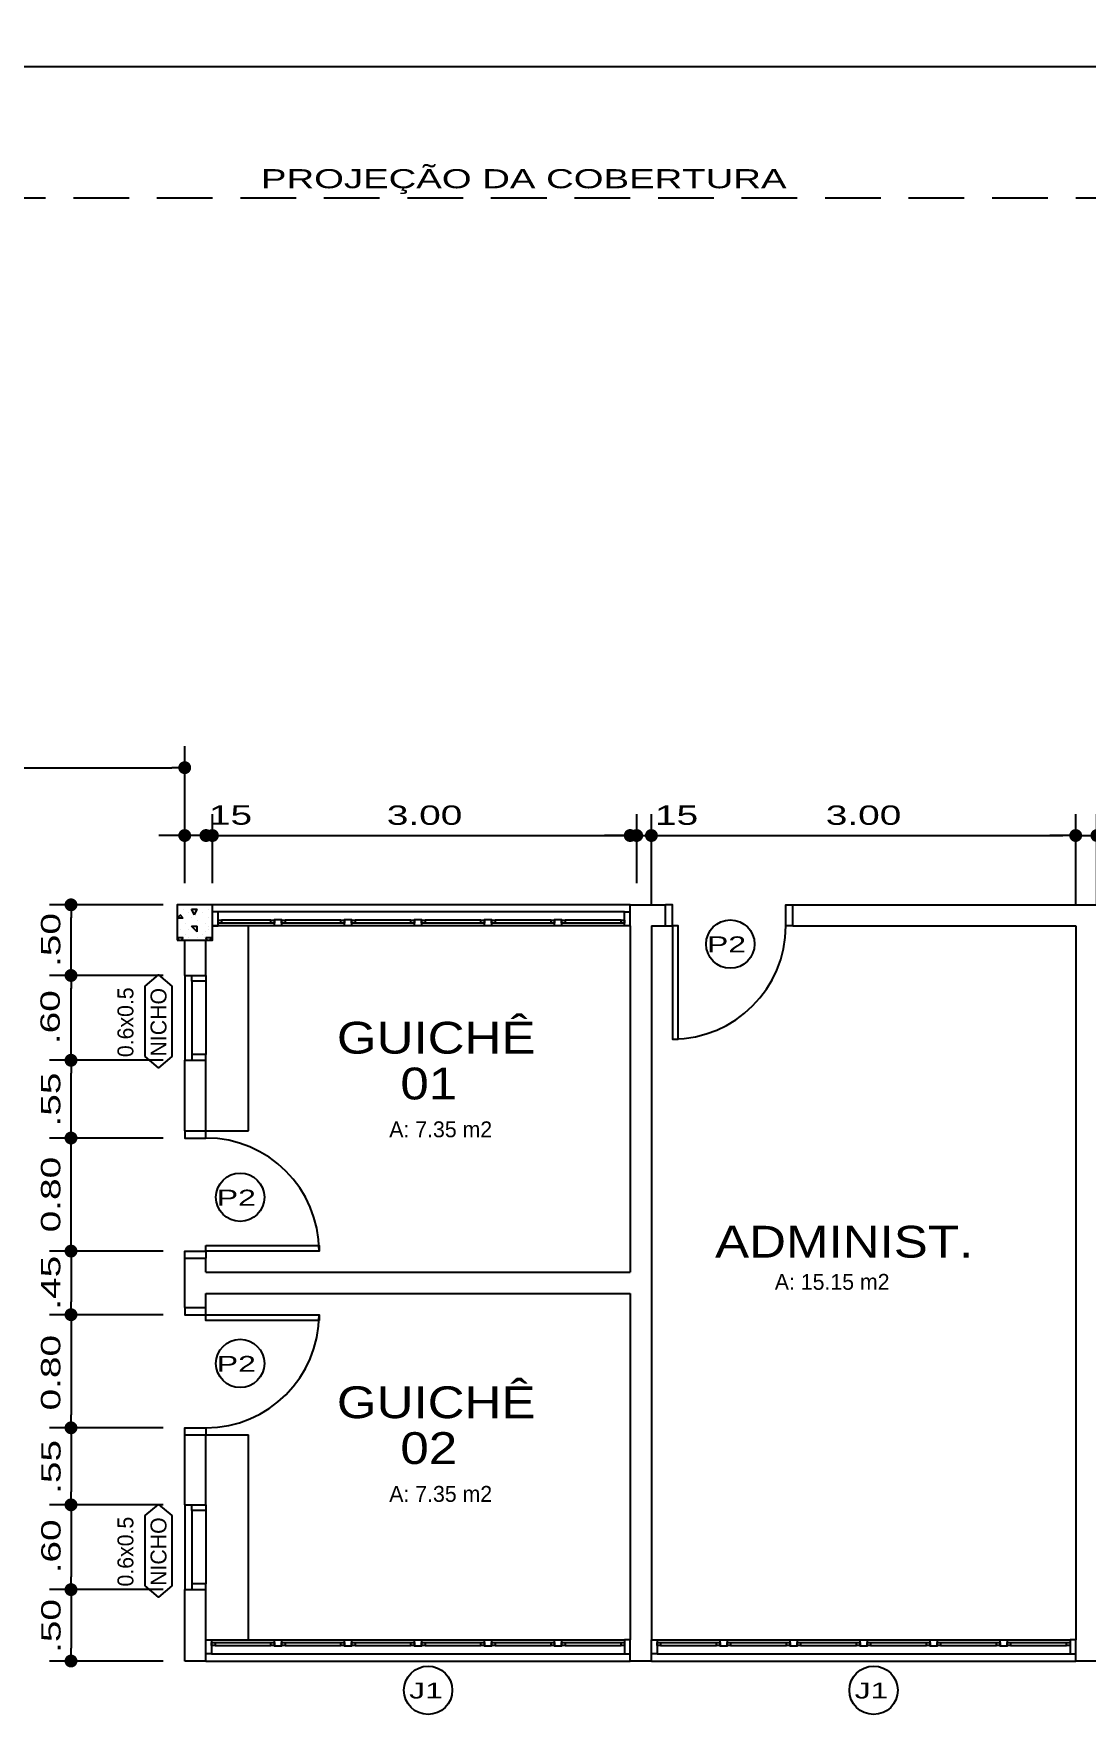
# Model space of a CAD drawing. Extents: x -13.6 to 37.9, y -332.9 to -283.8.
# Drawn here: x 13.56 to 21, y -299.88 to -287.99 of the extents above; entities that cross this region are included whole.
import ezdxf
from ezdxf.enums import TextEntityAlignment as Align

# ---------------------------------------------------------------- set-up
doc = ezdxf.new("R2010")
doc.units = 0
doc.header["$LTSCALE"] = 0.525
doc.header["$MEASUREMENT"] = 0
doc.header["$PDSIZE"] = -5
doc.linetypes.add('HIDDEN', pattern=[0.375, 0.25, -0.125])
doc.layers.get('0').update_dxf_attribs({"linetype": 'CONTINUOUS'})
doc.layers.get('DEFPOINTS').update_dxf_attribs({"linetype": 'CONTINUOUS'})
for name, color, linetype in [('COTA', 13, 'CONTINUOUS'), ('ESPECARQ', 1, 'CONTINUOUS'), ('ESQUADRIA', 2, 'CONTINUOUS'), ('FOLHA', 1, 'CONTINUOUS'), ('LINVISTA', 13, 'CONTINUOUS'), ('PAREDE', 6, 'CONTINUOUS'), ('PILARES', 5, 'CONTINUOUS'), ('PROJECAO', 13, 'HIDDEN'), ('REG120-160', 5, 'CONTINUOUS'), ('REG60-100', 2, 'CONTINUOUS'), ('UNIDADE', 4, 'CONTINUOUS')]:
    doc.layers.add(name, color=color, linetype=linetype)
doc.styles.add('REGUA100', font='romnswin', dxfattribs={"width": 1.2})
doc.styles.add('REGUA120', font='romnswin', dxfattribs={"width": 1.2})
doc.styles.add('REGUA60', font='romnswin', dxfattribs={"width": 1.5})
doc.styles.add('REGUA80', font='romnswin', dxfattribs={"width": 1.5})
doc.dimstyles.new('STANDARD$0', dxfattribs={"dimscale": 0.05, "dimtxt": 1.8, "dimasz": 1.2, "dimexe": 2, "dimexo": 2, "dimgap": 0.98, "dimtad": 1, "dimrnd": 0.5, "dimzin": 0, "dimdsep": 46, "dimtxsty": 'REGUA80', "dimblk1": 'DOT', "dimblk2": 'DOT', "dimsah": 1, "dimcen": 4, "dimdle": 4, "dimclrd": 22, "dimclre": 22, "dimclrt": 2, "dimadec": 0, "dimazin": 0, "dimtfac": 1, "dimtmove": 0, "dimatfit": 3, "dimldrblk": 'DOT', "dimfxl": 1, "dimtolj": 1, "dimtzin": 0, "dimarcsym": 0})

# ---------------------------------------------------------------- blocks, each defined once
blk = doc.blocks.new('INDESQ1')
at = {"layer": 'ESPECARQ', "color": 0, "linetype": 'ByBlock', "ltscale": 3}
blk.add_lwpolyline([(-3.32, 0.44), (3.32, 0.44), (4.38, 1.7), (3.32, 2.96), (-3.32, 2.96), (-4.38, 1.7)], close=True, dxfattribs=at)
at = {"ltscale": 3, "style": 'REGUA60', "width": 1.2, "flags": 9}
blk.add_attdef('LOCAL', text='', height=1.5, dxfattribs=at).set_placement((-0.08, -4.35), align=Align.CENTER)
at = {"layer": 'ESPECARQ', "color": 0, "ltscale": 3, "style": 'REGUA60'}
for tag, p in [('COD', (-0.08, 0.95)), ('DIM', (-0.08, -2.17))]:
    blk.add_attdef(tag, text='', height=1.5, dxfattribs=at).set_placement(p, align=Align.CENTER)
blk = doc.blocks.new('_DOT')
at = {"color": 0, "linetype": 'ByBlock'}
blk.add_line((-0.5, 0), (-1, 0), dxfattribs=at)
at = {"color": 0, "linetype": 'ByBlock', "const_width": 0.5}
blk.add_lwpolyline([(-0.25, 0, 1), (0.25, 0, 1)], format="xyb", close=True, dxfattribs=at)
blk = doc.blocks.new('*D36')
at = {"color": 22, "linetype": 'ByBlock', "ltscale": 3}
for p, q in [((13.824, -295.711), (13.824, -295.62)), ((14.476, -295.802), (13.672, -295.802)), ((13.824, -296.602), (13.824, -295.802)), ((14.476, -296.602), (13.672, -296.602)), ((13.824, -296.693), (13.824, -296.784))]:
    blk.add_line(p, q, dxfattribs=at)
at = {"layer": 'DEFPOINTS', "color": 0, "linetype": 'ByBlock', "ltscale": 3}
for p in [(13.824, -295.802), (14.628, -295.802), (14.628, -296.602)]:
    blk.add_point(p, dxfattribs=at)
at = {"color": 22, "linetype": 'ByBlock', "ltscale": 3, "xscale": 0.09119999999999999, "yscale": 0.09119999999999999, "zscale": 0.09119999999999999}
for p, rotation in [((13.824, -295.802), 270), ((13.824, -296.602), 90)]:
    blk.add_blockref('_DOT', p, dxfattribs=dict(at, rotation=rotation))
at = {"color": 2, "linetype": 'ByBlock', "ltscale": 3, "insert": (13.681, -296.202), "char_height": 0.1368, "attachment_point": 5, "rotation": 90, "style": 'REGUA80'}
blk.add_mtext('\\A1;0.80', dxfattribs=at)
blk = doc.blocks.new('COTAPT')
at = {"color": 0, "linetype": 'ByBlock', "ltscale": 3}
blk.add_line((0, 0), (200, 0), dxfattribs=at)
at = {"color": 6, "linetype": 'ByBlock', "ltscale": 3}
blk.add_lwpolyline([(-20, 20), (20, 20), (20, -20), (-20, -20)], close=True, dxfattribs=at)
blk = doc.blocks.new('*D37')
at = {"color": 22, "linetype": 'ByBlock', "ltscale": 3}
for p, q in [((14.476, -295.252), (13.672, -295.252)), ((13.824, -295.711), (13.824, -295.343))]:
    blk.add_line(p, q, dxfattribs=at)
at = {"layer": 'DEFPOINTS', "color": 0, "linetype": 'ByBlock', "ltscale": 3}
for p in [(13.824, -295.252), (14.628, -295.252), (14.628, -295.802)]:
    blk.add_point(p, dxfattribs=at)
at = {"color": 22, "linetype": 'ByBlock', "ltscale": 3, "xscale": 0.09119999999999999, "yscale": 0.09119999999999999, "zscale": 0.09119999999999999}
for p, rotation in [((13.824, -295.252), 90), ((13.824, -295.802), 270)]:
    blk.add_blockref('_DOT', p, dxfattribs=dict(at, rotation=rotation))
at = {"color": 2, "linetype": 'ByBlock', "ltscale": 3, "insert": (13.681, -295.53), "char_height": 0.1368, "attachment_point": 5, "rotation": 90, "style": 'REGUA80'}
blk.add_mtext('\\A1;{.55}', dxfattribs=at)
blk = doc.blocks.new('*D38')
at = {"color": 22, "linetype": 'ByBlock', "ltscale": 3}
for p, q in [((14.476, -294.652), (13.672, -294.652)), ((13.824, -295.161), (13.824, -294.743))]:
    blk.add_line(p, q, dxfattribs=at)
at = {"layer": 'DEFPOINTS', "color": 0, "linetype": 'ByBlock', "ltscale": 3}
for p in [(13.824, -294.652), (14.628, -294.652), (14.628, -295.252)]:
    blk.add_point(p, dxfattribs=at)
at = {"color": 22, "linetype": 'ByBlock', "ltscale": 3, "xscale": 0.09119999999999999, "yscale": 0.09119999999999999, "zscale": 0.09119999999999999}
for p, rotation in [((13.824, -294.652), 90), ((13.824, -295.252), 270)]:
    blk.add_blockref('_DOT', p, dxfattribs=dict(at, rotation=rotation))
at = {"color": 2, "linetype": 'ByBlock', "ltscale": 3, "insert": (13.677, -294.947), "char_height": 0.1368, "attachment_point": 5, "rotation": 90, "style": 'REGUA80'}
blk.add_mtext('\\A1;{.60}', dxfattribs=at)
blk = doc.blocks.new('*D39')
at = {"color": 22, "linetype": 'ByBlock', "ltscale": 3}
for p, q in [((14.476, -294.152), (13.672, -294.152)), ((13.824, -294.561), (13.824, -294.243))]:
    blk.add_line(p, q, dxfattribs=at)
at = {"layer": 'DEFPOINTS', "color": 0, "linetype": 'ByBlock', "ltscale": 3}
for p in [(13.824, -294.152), (14.628, -294.152), (14.628, -294.652)]:
    blk.add_point(p, dxfattribs=at)
at = {"color": 22, "linetype": 'ByBlock', "ltscale": 3, "xscale": 0.09119999999999999, "yscale": 0.09119999999999999, "zscale": 0.09119999999999999}
for p, rotation in [((13.824, -294.152), 90), ((13.824, -294.652), 270)]:
    blk.add_blockref('_DOT', p, dxfattribs=dict(at, rotation=rotation))
at = {"color": 2, "linetype": 'ByBlock', "ltscale": 3, "insert": (13.681, -294.401), "char_height": 0.1368, "attachment_point": 5, "rotation": 90, "style": 'REGUA80'}
blk.add_mtext('\\A1;{.50}', dxfattribs=at)
blk = doc.blocks.new('*D40')
at = {"color": 22, "linetype": 'ByBlock', "ltscale": 3}
for p, q in [((13.824, -296.693), (13.824, -296.961)), ((14.476, -297.052), (13.672, -297.052))]:
    blk.add_line(p, q, dxfattribs=at)
at = {"layer": 'DEFPOINTS', "color": 0, "linetype": 'ByBlock', "ltscale": 3}
for p in [(14.628, -296.602), (13.824, -297.052), (14.628, -297.052)]:
    blk.add_point(p, dxfattribs=at)
at = {"color": 22, "linetype": 'ByBlock', "ltscale": 3, "xscale": 0.09119999999999999, "yscale": 0.09119999999999999, "zscale": 0.09119999999999999}
for p, rotation in [((13.824, -296.602), 90), ((13.824, -297.052), 270)]:
    blk.add_blockref('_DOT', p, dxfattribs=dict(at, rotation=rotation))
at = {"color": 2, "linetype": 'ByBlock', "ltscale": 3, "insert": (13.681, -296.826), "char_height": 0.1368, "attachment_point": 5, "rotation": 90, "style": 'REGUA80'}
blk.add_mtext('\\A1;{.45}', dxfattribs=at)
blk = doc.blocks.new('*D41')
at = {"color": 22, "linetype": 'ByBlock', "ltscale": 3}
for p, q in [((13.824, -297.143), (13.824, -297.761)), ((14.476, -297.852), (13.672, -297.852))]:
    blk.add_line(p, q, dxfattribs=at)
at = {"layer": 'DEFPOINTS', "color": 0, "linetype": 'ByBlock', "ltscale": 3}
for p in [(14.628, -297.052), (13.824, -297.852), (14.628, -297.852)]:
    blk.add_point(p, dxfattribs=at)
at = {"color": 22, "linetype": 'ByBlock', "ltscale": 3, "xscale": 0.09119999999999999, "yscale": 0.09119999999999999, "zscale": 0.09119999999999999}
for p, rotation in [((13.824, -297.052), 90), ((13.824, -297.852), 270)]:
    blk.add_blockref('_DOT', p, dxfattribs=dict(at, rotation=rotation))
at = {"color": 2, "linetype": 'ByBlock', "ltscale": 3, "insert": (13.681, -297.462), "char_height": 0.1368, "attachment_point": 5, "rotation": 90, "style": 'REGUA80'}
blk.add_mtext('\\A1;0.80', dxfattribs=at)
blk = doc.blocks.new('*D42')
at = {"color": 22, "linetype": 'ByBlock', "ltscale": 3}
for p, q in [((13.824, -297.943), (13.824, -298.306)), ((14.476, -298.397), (13.672, -298.397))]:
    blk.add_line(p, q, dxfattribs=at)
at = {"layer": 'DEFPOINTS', "color": 0, "linetype": 'ByBlock', "ltscale": 3}
for p in [(14.628, -297.852), (13.824, -298.397), (14.628, -298.397)]:
    blk.add_point(p, dxfattribs=at)
at = {"color": 22, "linetype": 'ByBlock', "ltscale": 3, "xscale": 0.09119999999999999, "yscale": 0.09119999999999999, "zscale": 0.09119999999999999}
for p, rotation in [((13.824, -297.852), 90), ((13.824, -298.397), 270)]:
    blk.add_blockref('_DOT', p, dxfattribs=dict(at, rotation=rotation))
at = {"color": 2, "linetype": 'ByBlock', "ltscale": 3, "insert": (13.683, -298.129), "char_height": 0.1368, "attachment_point": 5, "rotation": 90, "style": 'REGUA80'}
blk.add_mtext('\\A1;{.55}', dxfattribs=at)
blk = doc.blocks.new('*D43')
at = {"color": 22, "linetype": 'ByBlock', "ltscale": 3}
for p, q in [((13.824, -298.488), (13.824, -298.906)), ((14.476, -298.997), (13.672, -298.997))]:
    blk.add_line(p, q, dxfattribs=at)
at = {"layer": 'DEFPOINTS', "color": 0, "linetype": 'ByBlock', "ltscale": 3}
for p in [(14.628, -298.397), (13.824, -298.997), (14.628, -298.997)]:
    blk.add_point(p, dxfattribs=at)
at = {"color": 22, "linetype": 'ByBlock', "ltscale": 3, "xscale": 0.09119999999999999, "yscale": 0.09119999999999999, "zscale": 0.09119999999999999}
for p, rotation in [((13.824, -298.397), 90), ((13.824, -298.997), 270)]:
    blk.add_blockref('_DOT', p, dxfattribs=dict(at, rotation=rotation))
at = {"color": 2, "linetype": 'ByBlock', "ltscale": 3, "insert": (13.683, -298.691), "char_height": 0.1368, "attachment_point": 5, "rotation": 90, "style": 'REGUA80'}
blk.add_mtext('\\A1;{.60}', dxfattribs=at)
blk = doc.blocks.new('*D44')
at = {"color": 22, "linetype": 'ByBlock', "ltscale": 3}
for p, q in [((13.824, -299.088), (13.824, -299.411)), ((14.476, -299.502), (13.672, -299.502))]:
    blk.add_line(p, q, dxfattribs=at)
at = {"layer": 'DEFPOINTS', "color": 0, "linetype": 'ByBlock', "ltscale": 3}
for p in [(14.628, -298.997), (13.824, -299.502), (14.628, -299.502)]:
    blk.add_point(p, dxfattribs=at)
at = {"color": 22, "linetype": 'ByBlock', "ltscale": 3, "xscale": 0.09119999999999999, "yscale": 0.09119999999999999, "zscale": 0.09119999999999999}
for p, rotation in [((13.824, -298.997), 90), ((13.824, -299.502), 270)]:
    blk.add_blockref('_DOT', p, dxfattribs=dict(at, rotation=rotation))
at = {"color": 2, "linetype": 'ByBlock', "ltscale": 3, "insert": (13.683, -299.254), "char_height": 0.1368, "attachment_point": 5, "rotation": 90, "style": 'REGUA80'}
blk.add_mtext('\\A1;{.50}', dxfattribs=at)
blk = doc.blocks.new('*D45')
at = {"color": 22, "linetype": 'ByBlock', "ltscale": 3}
for p, q in [((14.778, -294), (14.778, -293.51)), ((17.778, -294), (17.778, -293.51)), ((14.87, -293.662), (17.687, -293.662))]:
    blk.add_line(p, q, dxfattribs=at)
at = {"layer": 'DEFPOINTS', "color": 0, "linetype": 'ByBlock', "ltscale": 3}
for p in [(17.778, -293.662), (14.778, -294.152), (17.778, -294.152)]:
    blk.add_point(p, dxfattribs=at)
at = {"color": 22, "linetype": 'ByBlock', "ltscale": 3, "xscale": 0.09119999999999999, "yscale": 0.09119999999999999, "zscale": 0.09119999999999999, "rotation": 180}
blk.add_blockref('_DOT', (14.778, -293.662), dxfattribs=at)
at = {"color": 22, "linetype": 'ByBlock', "ltscale": 3, "xscale": 0.09119999999999999, "yscale": 0.09119999999999999, "zscale": 0.09119999999999999}
blk.add_blockref('_DOT', (17.778, -293.662), dxfattribs=at)
at = {"color": 2, "linetype": 'ByBlock', "ltscale": 3, "insert": (16.278, -293.519), "char_height": 0.1368, "attachment_point": 5, "style": 'REGUA80'}
blk.add_mtext('\\A1;3.00', dxfattribs=at)
blk = doc.blocks.new('*D46')
at = {"color": 22, "linetype": 'ByBlock', "ltscale": 3}
for p, q in [((17.928, -294.15), (17.928, -293.51)), ((17.687, -293.662), (17.596, -293.662)), ((17.778, -293.662), (17.928, -293.662)), ((18.02, -293.662), (18.111, -293.662))]:
    blk.add_line(p, q, dxfattribs=at)
at = {"layer": 'DEFPOINTS', "color": 0, "linetype": 'ByBlock', "ltscale": 3}
for p in [(17.928, -293.662), (17.778, -294.152), (17.928, -294.302)]:
    blk.add_point(p, dxfattribs=at)
at = {"color": 22, "linetype": 'ByBlock', "ltscale": 3, "xscale": 0.09119999999999999, "yscale": 0.09119999999999999, "zscale": 0.09119999999999999}
blk.add_blockref('_DOT', (17.778, -293.662), dxfattribs=at)
at = {"color": 22, "linetype": 'ByBlock', "ltscale": 3, "xscale": 0.09119999999999999, "yscale": 0.09119999999999999, "zscale": 0.09119999999999999, "rotation": 180}
blk.add_blockref('_DOT', (17.928, -293.662), dxfattribs=at)
at = {"color": 2, "linetype": 'ByBlock', "ltscale": 3, "insert": (18.106, -293.519), "char_height": 0.1368, "attachment_point": 5, "style": 'REGUA80'}
blk.add_mtext('\\A1;{15}', dxfattribs=at)
blk = doc.blocks.new('*D47')
at = {"color": 22, "linetype": 'ByBlock', "ltscale": 3}
for p, q in [((20.928, -294.15), (20.928, -293.51)), ((18.02, -293.662), (20.837, -293.662))]:
    blk.add_line(p, q, dxfattribs=at)
at = {"layer": 'DEFPOINTS', "color": 0, "linetype": 'ByBlock', "ltscale": 3}
for p in [(20.928, -293.662), (17.928, -294.302), (20.928, -294.302)]:
    blk.add_point(p, dxfattribs=at)
at = {"color": 22, "linetype": 'ByBlock', "ltscale": 3, "xscale": 0.09119999999999999, "yscale": 0.09119999999999999, "zscale": 0.09119999999999999, "rotation": 180}
blk.add_blockref('_DOT', (17.928, -293.662), dxfattribs=at)
at = {"color": 22, "linetype": 'ByBlock', "ltscale": 3, "xscale": 0.09119999999999999, "yscale": 0.09119999999999999, "zscale": 0.09119999999999999}
blk.add_blockref('_DOT', (20.928, -293.662), dxfattribs=at)
at = {"color": 2, "linetype": 'ByBlock', "ltscale": 3, "insert": (19.428, -293.519), "char_height": 0.1368, "attachment_point": 5, "style": 'REGUA80'}
blk.add_mtext('\\A1;3.00', dxfattribs=at)
blk = doc.blocks.new('*D48')
at = {"color": 22, "linetype": 'ByBlock', "ltscale": 3}
for p, q in [((21.078, -294.15), (21.078, -293.51)), ((20.837, -293.662), (20.746, -293.662)), ((20.928, -293.662), (21.078, -293.662)), ((21.17, -293.662), (21.261, -293.662))]:
    blk.add_line(p, q, dxfattribs=at)
at = {"layer": 'DEFPOINTS', "color": 0, "linetype": 'ByBlock', "ltscale": 3}
for p in [(21.078, -293.662), (20.928, -294.302), (21.078, -294.302)]:
    blk.add_point(p, dxfattribs=at)
at = {"color": 22, "linetype": 'ByBlock', "ltscale": 3, "xscale": 0.09119999999999999, "yscale": 0.09119999999999999, "zscale": 0.09119999999999999}
blk.add_blockref('_DOT', (20.928, -293.662), dxfattribs=at)
at = {"color": 22, "linetype": 'ByBlock', "ltscale": 3, "xscale": 0.09119999999999999, "yscale": 0.09119999999999999, "zscale": 0.09119999999999999, "rotation": 180}
blk.add_blockref('_DOT', (21.078, -293.662), dxfattribs=at)
at = {"color": 2, "linetype": 'ByBlock', "ltscale": 3, "insert": (21.255, -293.515), "char_height": 0.1368, "attachment_point": 5, "style": 'REGUA80'}
blk.add_mtext('\\A1;{15}', dxfattribs=at)
blk = doc.blocks.new('*D109')
at = {"color": 22, "linetype": 'ByBlock', "ltscale": 3}
for p, q in [((-13.572, -289), (-13.572, -288.07)), ((36.678, -289), (36.678, -288.07)), ((-13.48, -288.222), (36.587, -288.222))]:
    blk.add_line(p, q, dxfattribs=at)
at = {"layer": 'DEFPOINTS', "color": 0, "linetype": 'ByBlock', "ltscale": 3}
for p in [(36.678, -288.222), (-13.572, -289.152), (36.678, -289.152)]:
    blk.add_point(p, dxfattribs=at)
at = {"color": 22, "linetype": 'ByBlock', "ltscale": 3, "xscale": 0.09119999999999999, "yscale": 0.09119999999999999, "zscale": 0.09119999999999999, "rotation": 180}
blk.add_blockref('_DOT', (-13.572, -288.222), dxfattribs=at)
at = {"color": 22, "linetype": 'ByBlock', "ltscale": 3, "xscale": 0.09119999999999999, "yscale": 0.09119999999999999, "zscale": 0.09119999999999999}
blk.add_blockref('_DOT', (36.678, -288.222), dxfattribs=at)
at = {"color": 2, "linetype": 'ByBlock', "ltscale": 3, "insert": (11.553, -288.079), "char_height": 0.1368, "attachment_point": 5, "style": 'REGUA80'}
blk.add_mtext('\\A1;50.25', dxfattribs=at)
blk = doc.blocks.new('*D115')
at = {"color": 22, "linetype": 'ByBlock', "ltscale": 3}
for p, q in [((14.628, -294), (14.628, -293.51)), ((14.537, -293.662), (14.446, -293.662)), ((14.778, -293.662), (14.628, -293.662)), ((14.87, -293.662), (14.961, -293.662))]:
    blk.add_line(p, q, dxfattribs=at)
at = {"layer": 'DEFPOINTS', "color": 0, "linetype": 'ByBlock', "ltscale": 3}
for p in [(14.628, -293.662), (14.628, -294.152), (14.778, -294.152)]:
    blk.add_point(p, dxfattribs=at)
at = {"color": 22, "linetype": 'ByBlock', "ltscale": 3, "xscale": 0.09119999999999999, "yscale": 0.09119999999999999, "zscale": 0.09119999999999999}
blk.add_blockref('_DOT', (14.628, -293.662), dxfattribs=at)
at = {"color": 22, "linetype": 'ByBlock', "ltscale": 3, "xscale": 0.09119999999999999, "yscale": 0.09119999999999999, "zscale": 0.09119999999999999, "rotation": 180}
blk.add_blockref('_DOT', (14.778, -293.662), dxfattribs=at)
at = {"color": 2, "linetype": 'ByBlock', "ltscale": 3, "insert": (14.952, -293.518), "char_height": 0.1368, "attachment_point": 5, "style": 'REGUA80'}
blk.add_mtext('\\A1;{15}', dxfattribs=at)
blk = doc.blocks.new('*D136')
at = {"color": 22, "linetype": 'ByBlock', "ltscale": 3}
for p, q in [((14.628, -294), (14.628, -293.03)), ((8.57, -293.182), (14.537, -293.182))]:
    blk.add_line(p, q, dxfattribs=at)
at = {"layer": 'DEFPOINTS', "color": 0, "linetype": 'ByBlock', "ltscale": 3}
for p in [(14.628, -293.182), (8.478, -294.152), (14.628, -294.152)]:
    blk.add_point(p, dxfattribs=at)
at = {"color": 22, "linetype": 'ByBlock', "ltscale": 3, "xscale": 0.09119999999999999, "yscale": 0.09119999999999999, "zscale": 0.09119999999999999, "rotation": 180}
blk.add_blockref('_DOT', (8.478, -293.182), dxfattribs=at)
at = {"color": 22, "linetype": 'ByBlock', "ltscale": 3, "xscale": 0.09119999999999999, "yscale": 0.09119999999999999, "zscale": 0.09119999999999999}
blk.add_blockref('_DOT', (14.628, -293.182), dxfattribs=at)
at = {"color": 2, "linetype": 'ByBlock', "ltscale": 3, "insert": (11.553, -293.039), "char_height": 0.1368, "attachment_point": 5, "style": 'REGUA80'}
blk.add_mtext('\\A1;6.15', dxfattribs=at)
blk = doc.blocks.new('INDUNI1')
at = {"color": 0, "ltscale": 3, "style": 'REGUA100', "width": 1.2, "flags": 8}
for tag, p in [('NOME1', (0, 0)), ('NOME2', (0, -4.29))]:
    blk.add_attdef(tag, text='', height=2.5, dxfattribs=at).set_placement(p, align=Align.CENTER)
at = {"layer": 'ESPECARQ', "color": 2, "ltscale": 3, "style": 'REGUA60'}
blk.add_attdef('AREA', text='', height=1.5, dxfattribs=at).set_placement((0, -7.81), align=Align.CENTER)
at = {"layer": 'ESPECARQ', "color": 2, "ltscale": 3, "style": 'REGUA60', "flags": 8}
for tag, p in [('PISO', (0, -10.31)), ('REVPAR', (0, -12.81)), ('PEDIR', (0, -15.31))]:
    blk.add_attdef(tag, text='', height=1.5, dxfattribs=at).set_placement(p, align=Align.CENTER)
blk = doc.blocks.new('*X164')
at = {"color": 0, "ltscale": 3}
for p, q in [((-10.58, -320.56), (-10.58, -320.56)), ((-10.5, -320.6), (-10.52, -320.56)), ((-10.52, -320.56), (-10.48, -320.56)), ((-10.5, -320.6), (-10.48, -320.56)), ((-10.4, -320.56), (-10.4, -320.56)), ((-10.62, -320.621), (-10.6, -320.601)), ((-10.62, -320.62), (-10.58, -320.62)), ((-10.62, -320.64), (-10.62, -320.64)), ((-10.582, -320.62), (-10.602, -320.6)), ((-10.56, -320.66), (-10.56, -320.66)), ((-10.54, -320.58), (-10.54, -320.58)), ((-10.482, -320.72), (-10.522, -320.68)), ((-10.52, -320.62), (-10.52, -320.62)), ((-10.52, -320.68), (-10.48, -320.68)), ((-10.48, -320.64), (-10.48, -320.64)), ((-10.48, -320.72), (-10.48, -320.68)), ((-10.44, -320.58), (-10.44, -320.58)), ((-10.42, -320.66), (-10.42, -320.66)), ((-10.4, -320.62), (-10.4, -320.62)), ((-10.4, -320.68), (-10.4, -320.68)), ((-10.38, -320.6), (-10.38, -320.6)), ((-10.611, -320.778), (-10.62, -320.76)), ((-10.62, -320.76), (-10.58, -320.76)), ((-10.6, -320.7), (-10.6, -320.7)), ((-10.589, -320.778), (-10.58, -320.76)), ((-10.56, -320.74), (-10.56, -320.74)), ((-10.54, -320.7), (-10.54, -320.7)), ((-10.54, -320.76), (-10.54, -320.76)), ((-10.48, -320.76), (-10.48, -320.76)), ((-10.44, -320.74), (-10.44, -320.74)), ((-10.42, -320.72), (-10.42, -320.72)), ((-10.411, -320.778), (-10.42, -320.76)), ((-10.42, -320.76), (-10.4, -320.76)), ((-10.4, -320.7), (-10.4, -320.7)), ((-10.4, -320.76), (-10.38, -320.76)), ((-10.389, -320.778), (-10.38, -320.76)), ((-10.38, -320.72), (-10.38, -320.72))]:
    blk.add_line(p, q, dxfattribs=at)

msp = doc.modelspace()

# ---------------------------------------------------------------- linework, layer by layer
at = {"layer": 'ESQUADRIA', "color": 1, "ltscale": 3}
for p, q in [((17.738, -294.202), (14.824, -294.202)), ((15.238, -294.262), (14.889, -294.262)), ((15.238, -294.282), (14.889, -294.282)), ((15.733, -294.262), (15.338, -294.262)), ((15.733, -294.282), (15.338, -294.282)), ((16.228, -294.262), (15.833, -294.262)), ((16.228, -294.282), (15.833, -294.282)), ((16.723, -294.262), (16.328, -294.262)), ((16.723, -294.282), (16.328, -294.282)), ((17.218, -294.262), (16.823, -294.262)), ((17.218, -294.282), (16.823, -294.282)), ((17.713, -294.262), (17.318, -294.262)), ((17.713, -294.282), (17.318, -294.282)), ((17.738, -294.302), (14.824, -294.302)), ((14.678, -294.692), (14.678, -295.212)), ((14.778, -294.692), (14.778, -295.212)), ((14.678, -298.437), (14.678, -298.957)), ((14.778, -298.437), (14.778, -298.957)), ((14.818, -299.352), (17.738, -299.352)), ((14.843, -299.372), (15.238, -299.372)), ((14.843, -299.392), (15.238, -299.392)), ((15.338, -299.372), (15.733, -299.372)), ((15.338, -299.392), (15.733, -299.392)), ((15.833, -299.372), (16.228, -299.372)), ((15.833, -299.392), (16.228, -299.392)), ((16.328, -299.372), (16.723, -299.372)), ((16.328, -299.392), (16.723, -299.392)), ((16.823, -299.372), (17.218, -299.372)), ((16.823, -299.392), (17.218, -299.392)), ((17.318, -299.372), (17.713, -299.372)), ((17.318, -299.392), (17.713, -299.392)), ((17.968, -299.352), (20.888, -299.352)), ((17.993, -299.372), (18.388, -299.372)), ((17.993, -299.392), (18.388, -299.392)), ((18.488, -299.372), (18.883, -299.372)), ((18.488, -299.392), (18.883, -299.392)), ((18.983, -299.372), (19.378, -299.372)), ((18.983, -299.392), (19.378, -299.392)), ((19.478, -299.372), (19.873, -299.372)), ((19.478, -299.392), (19.873, -299.392)), ((19.973, -299.372), (20.368, -299.372)), ((19.973, -299.392), (20.368, -299.392)), ((20.468, -299.372), (20.863, -299.372)), ((20.468, -299.392), (20.863, -299.392)), ((14.818, -299.452), (17.738, -299.452)), ((17.968, -299.452), (20.888, -299.452))]:
    msp.add_line(p, q, dxfattribs=at)
for points in [[(17.778, -294.152), (17.778, -294.152), (14.778, -294.152), (14.778, -294.152)], [(14.628, -294.652), (14.628, -294.652), (14.628, -295.252), (14.628, -295.252)], [(14.628, -298.397), (14.628, -298.397), (14.628, -298.997), (14.628, -298.997)], [(14.778, -299.502), (14.778, -299.502), (17.778, -299.502), (17.778, -299.502)], [(17.928, -299.502), (17.928, -299.502), (20.928, -299.502), (20.928, -299.502)]]:
    msp.add_lwpolyline(points, dxfattribs=at)
at = {"layer": 'ESQUADRIA', "ltscale": 3}
for points in [[(18.028, -294.302), (18.078, -294.302), (18.078, -294.152), (18.028, -294.152)], [(18.928, -294.302), (18.878, -294.302), (18.878, -294.152), (18.928, -294.152)], [(14.824, -294.302), (14.864, -294.302), (14.864, -294.202), (14.824, -294.202)], [(17.778, -294.302), (17.738, -294.302), (17.738, -294.202), (17.778, -294.202)], [(14.778, -294.652), (14.778, -294.692), (14.678, -294.692), (14.678, -294.652)], [(14.778, -295.252), (14.778, -295.212), (14.678, -295.212), (14.678, -295.252)], [(14.628, -295.752), (14.628, -295.802), (14.778, -295.802), (14.778, -295.752)], [(14.628, -296.652), (14.628, -296.602), (14.778, -296.602), (14.778, -296.652)], [(14.628, -297.002), (14.628, -297.052), (14.778, -297.052), (14.778, -297.002)], [(14.628, -297.902), (14.628, -297.852), (14.778, -297.852), (14.778, -297.902)], [(14.778, -298.397), (14.778, -298.437), (14.678, -298.437), (14.678, -298.397)], [(14.778, -298.997), (14.778, -298.957), (14.678, -298.957), (14.678, -298.997)], [(14.778, -299.352), (14.818, -299.352), (14.818, -299.452), (14.778, -299.452)], [(17.778, -299.352), (17.738, -299.352), (17.738, -299.452), (17.778, -299.452)], [(17.928, -299.352), (17.968, -299.352), (17.968, -299.452), (17.928, -299.452)], [(20.928, -299.352), (20.888, -299.352), (20.888, -299.452), (20.928, -299.452)]]:
    msp.add_lwpolyline(points, dxfattribs=at)
for points in [[(14.864, -294.262), (14.889, -294.262), (14.889, -294.282), (14.864, -294.282)], [(15.263, -294.282), (15.238, -294.282), (15.238, -294.262), (15.263, -294.262)], [(15.313, -294.302), (15.263, -294.302), (15.263, -294.257), (15.313, -294.257)], [(15.313, -294.262), (15.338, -294.262), (15.338, -294.282), (15.313, -294.282)], [(15.758, -294.282), (15.733, -294.282), (15.733, -294.262), (15.758, -294.262)], [(15.808, -294.302), (15.758, -294.302), (15.758, -294.257), (15.808, -294.257)], [(15.808, -294.262), (15.833, -294.262), (15.833, -294.282), (15.808, -294.282)], [(16.253, -294.282), (16.228, -294.282), (16.228, -294.262), (16.253, -294.262)], [(16.303, -294.302), (16.253, -294.302), (16.253, -294.257), (16.303, -294.257)], [(16.303, -294.262), (16.328, -294.262), (16.328, -294.282), (16.303, -294.282)], [(16.748, -294.282), (16.723, -294.282), (16.723, -294.262), (16.748, -294.262)], [(16.798, -294.302), (16.748, -294.302), (16.748, -294.257), (16.798, -294.257)], [(16.798, -294.262), (16.823, -294.262), (16.823, -294.282), (16.798, -294.282)], [(17.243, -294.282), (17.218, -294.282), (17.218, -294.262), (17.243, -294.262)], [(17.293, -294.302), (17.243, -294.302), (17.243, -294.257), (17.293, -294.257)], [(17.293, -294.262), (17.318, -294.262), (17.318, -294.282), (17.293, -294.282)], [(17.738, -294.282), (17.713, -294.282), (17.713, -294.262), (17.738, -294.262)], [(18.078, -294.302), (18.078, -295.102), (18.118, -295.102), (18.118, -294.302)], [(14.778, -296.562), (15.578, -296.562), (15.578, -296.602), (14.778, -296.602)], [(15.578, -297.092), (14.778, -297.092), (14.778, -297.052), (15.578, -297.052)], [(14.818, -299.372), (14.843, -299.372), (14.843, -299.392), (14.818, -299.392)], [(15.263, -299.392), (15.238, -299.392), (15.238, -299.372), (15.263, -299.372)], [(15.263, -299.352), (15.313, -299.352), (15.313, -299.397), (15.263, -299.397)], [(15.313, -299.372), (15.338, -299.372), (15.338, -299.392), (15.313, -299.392)], [(15.758, -299.392), (15.733, -299.392), (15.733, -299.372), (15.758, -299.372)], [(15.758, -299.352), (15.808, -299.352), (15.808, -299.397), (15.758, -299.397)], [(15.808, -299.372), (15.833, -299.372), (15.833, -299.392), (15.808, -299.392)], [(16.253, -299.392), (16.228, -299.392), (16.228, -299.372), (16.253, -299.372)], [(16.253, -299.352), (16.303, -299.352), (16.303, -299.397), (16.253, -299.397)], [(16.303, -299.372), (16.328, -299.372), (16.328, -299.392), (16.303, -299.392)], [(16.748, -299.392), (16.723, -299.392), (16.723, -299.372), (16.748, -299.372)], [(16.748, -299.352), (16.798, -299.352), (16.798, -299.397), (16.748, -299.397)], [(16.798, -299.372), (16.823, -299.372), (16.823, -299.392), (16.798, -299.392)], [(17.243, -299.392), (17.218, -299.392), (17.218, -299.372), (17.243, -299.372)], [(17.243, -299.352), (17.293, -299.352), (17.293, -299.397), (17.243, -299.397)], [(17.293, -299.372), (17.318, -299.372), (17.318, -299.392), (17.293, -299.392)], [(17.738, -299.392), (17.713, -299.392), (17.713, -299.372), (17.738, -299.372)], [(17.968, -299.372), (17.993, -299.372), (17.993, -299.392), (17.968, -299.392)], [(18.413, -299.392), (18.388, -299.392), (18.388, -299.372), (18.413, -299.372)], [(18.413, -299.352), (18.463, -299.352), (18.463, -299.397), (18.413, -299.397)], [(18.463, -299.372), (18.488, -299.372), (18.488, -299.392), (18.463, -299.392)], [(18.908, -299.392), (18.883, -299.392), (18.883, -299.372), (18.908, -299.372)], [(18.908, -299.352), (18.958, -299.352), (18.958, -299.397), (18.908, -299.397)], [(18.958, -299.372), (18.983, -299.372), (18.983, -299.392), (18.958, -299.392)], [(19.403, -299.392), (19.378, -299.392), (19.378, -299.372), (19.403, -299.372)], [(19.403, -299.352), (19.453, -299.352), (19.453, -299.397), (19.403, -299.397)], [(19.453, -299.372), (19.478, -299.372), (19.478, -299.392), (19.453, -299.392)], [(19.898, -299.392), (19.873, -299.392), (19.873, -299.372), (19.898, -299.372)], [(19.898, -299.352), (19.948, -299.352), (19.948, -299.397), (19.898, -299.397)], [(19.948, -299.372), (19.973, -299.372), (19.973, -299.392), (19.948, -299.392)], [(20.393, -299.392), (20.368, -299.392), (20.368, -299.372), (20.393, -299.372)], [(20.393, -299.352), (20.443, -299.352), (20.443, -299.397), (20.393, -299.397)], [(20.443, -299.372), (20.468, -299.372), (20.468, -299.392), (20.443, -299.392)], [(20.888, -299.392), (20.863, -299.392), (20.863, -299.372), (20.888, -299.372)]]:
    msp.add_lwpolyline(points, close=True, dxfattribs=at)
at = {"layer": 'FOLHA', "linetype": 'Continuous', "ltscale": 3}
for p, q in [((15.078, -295.752), (15.078, -294.302)), ((15.078, -299.352), (15.078, -297.902))]:
    msp.add_line(p, q, dxfattribs=at)
at = {"layer": 'FOLHA', "ltscale": 3}
for p, q in [((14.778, -295.752), (15.078, -295.752)), ((14.778, -297.902), (15.078, -297.902))]:
    msp.add_line(p, q, dxfattribs=at)
at = {"layer": 'LINVISTA', "ltscale": 3}
for centre in [(18.486, -294.43), (15.02, -296.221), (15.02, -297.397), (16.349, -299.709), (19.499, -299.709)]:
    msp.add_circle(centre, 0.171, dxfattribs=at)
for centre, start, end in [((18.078, -294.302), 270, 0), ((14.778, -296.602), 0, 90), ((14.778, -297.052), 270, 0)]:
    msp.add_arc(centre, 0.8, start, end, dxfattribs=at)
at = {"layer": 'PAREDE', "ltscale": 3}
for p, q in [((17.778, -294.302), (17.778, -294.152)), ((17.778, -294.152), (18.028, -294.152)), ((18.028, -294.302), (18.028, -294.152)), ((18.928, -294.302), (18.928, -294.152)), ((18.928, -294.152), (23.078, -294.152)), ((14.628, -294.652), (14.628, -294.402)), ((14.778, -294.652), (14.778, -294.402)), ((17.928, -294.302), (18.028, -294.302)), ((18.928, -294.302), (20.928, -294.302)), ((14.628, -294.652), (14.778, -294.652)), ((14.628, -295.752), (14.628, -295.252)), ((14.628, -295.252), (14.778, -295.252)), ((14.778, -295.752), (14.778, -295.252)), ((14.628, -295.752), (14.778, -295.752)), ((14.628, -297.002), (14.628, -296.652)), ((14.628, -296.652), (14.778, -296.652)), ((14.778, -296.752), (14.778, -296.652)), ((14.628, -297.002), (14.778, -297.002)), ((14.778, -297.002), (14.778, -296.902)), ((14.628, -297.902), (14.778, -297.902)), ((14.628, -298.397), (14.628, -297.902)), ((14.778, -298.397), (14.778, -297.902)), ((14.628, -298.397), (14.778, -298.397)), ((14.628, -299.502), (14.628, -298.997)), ((14.628, -298.997), (14.778, -298.997)), ((14.778, -299.502), (14.778, -298.997)), ((14.778, -299.502), (14.778, -299.352)), ((17.778, -299.502), (17.778, -299.352)), ((17.928, -299.502), (17.928, -299.352)), ((20.928, -299.502), (20.928, -299.352)), ((17.928, -299.502), (17.778, -299.502)), ((21.078, -299.502), (20.928, -299.502))]:
    msp.add_line(p, q, dxfattribs=at)
at = {"layer": 'PAREDE', "linetype": 'Continuous', "ltscale": 3}
for p, q in [((17.778, -294.302), (17.778, -296.752)), ((17.928, -294.302), (17.928, -299.352)), ((20.928, -294.302), (20.928, -299.352)), ((14.778, -296.752), (17.778, -296.752)), ((14.778, -296.902), (17.778, -296.902)), ((17.778, -296.902), (17.778, -299.352)), ((14.778, -299.502), (14.628, -299.502))]:
    msp.add_line(p, q, dxfattribs=at)
at = {"layer": 'PILARES', "linetype": 'Continuous', "ltscale": 3}
msp.add_lwpolyline([(14.574, -294.402), (14.824, -294.402), (14.824, -294.152), (14.574, -294.152)], close=True, dxfattribs=at)
at = {"layer": 'PROJECAO', "ltscale": 3}
msp.add_line((36.678, -289.152), (-13.572, -289.152), dxfattribs=at)

# ---------------------------------------------------------------- block references
at = {"layer": 'ESPECARQ', "color": 2, "ltscale": 3}
ref = msp.add_blockref('INDESQ1', (14.315, -294.977), dxfattribs=dict(at, xscale=-0.075, yscale=0.075, zscale=0.075, rotation=270))
ref.add_attrib('COD', 'NICHO', dxfattribs={"color": 0, "ltscale": 3, "height": 0.1125, "rotation": 90, "style": 'REGUA60'}).set_placement((14.499, -294.983), align=Align.CENTER)
ref.add_attrib('DIM', '0.6x0.5', dxfattribs={"color": 0, "ltscale": 3, "height": 0.1125, "rotation": 90, "style": 'REGUA60'}).set_placement((14.265, -294.983), align=Align.CENTER)
ref = msp.add_blockref('INDESQ1', (14.315, -298.722), dxfattribs=dict(at, xscale=-0.075, yscale=0.075, zscale=0.075, rotation=270))
ref.add_attrib('COD', 'NICHO', dxfattribs={"color": 0, "ltscale": 3, "height": 0.1125, "rotation": 90, "style": 'REGUA60'}).set_placement((14.499, -298.728), align=Align.CENTER)
ref.add_attrib('DIM', '0.6x0.5', dxfattribs={"color": 0, "ltscale": 3, "height": 0.1125, "rotation": 90, "style": 'REGUA60'}).set_placement((14.265, -298.728), align=Align.CENTER)
at = {"layer": 'LINVISTA', "ltscale": 3}
msp.add_blockref('*X164', (25.197, 26.376), dxfattribs=at)
at = {"layer": 'UNIDADE', "ltscale": 3, "xscale": 0.075, "yscale": 0.075, "zscale": 0.075}
for p, values in [((16.438, -295.211), {'AREA': 'A: 7.35 m2'}), ((19.206, -296.29), {'AREA': 'A: 15.15 m2'}), ((16.438, -297.79), {'AREA': 'A: 7.35 m2'})]:
    msp.add_blockref('INDUNI1', p, dxfattribs=at).add_auto_attribs(values)

# ---------------------------------------------------------------- texts
at = {"layer": 'REG120-160', "ltscale": 3, "style": 'REGUA120', "width": 1.2}
for s, p in [('GUICHÊ ', (15.704, -295.205)), ('01', (16.153, -295.529)), ('ADMINIST.', (18.378, -296.648)), ('GUICHÊ ', (15.704, -297.784)), ('02', (16.153, -298.108))]:
    msp.add_text(s, height=0.225, dxfattribs=at).set_placement(p)
at = {"layer": 'REG60-100', "ltscale": 3, "width": 1.5}
for s, height, style, p in [('PROJEÇÃO DA COBERTURA', 0.135, 'REGUA80', (15.167, -289.083)), ('P2', 0.1125, 'REGUA60', (18.321, -294.488)), ('P2', 0.1125, 'REGUA60', (14.855, -296.28)), ('P2', 0.1125, 'REGUA60', (14.855, -297.456)), ('J1', 0.1125, 'REGUA60', (16.215, -299.767)), ('J1', 0.1125, 'REGUA60', (19.365, -299.767))]:
    msp.add_text(s, height=height, dxfattribs=dict(at, style=style)).set_placement(p)

# ---------------------------------------------------------------- dimensions: what is measured, and where the dimension line sits
at = {"layer": 'COTA', "ltscale": 3}
for base, p1, p2, override, picture, middle in [((36.678, -288.222), (-13.572, -289.152), (36.678, -289.152), {"dimscale": 0.076, "dimrnd": 0, "dimblk": 'COTAPT'}, '*D109', (11.553, -288.079)), ((20.928, -293.662), (17.928, -294.302), (20.928, -294.302), {"dimscale": 0.076, "dimrnd": 0, "dimblk": 'COTAPT', "dimse1": 1, "dimtmove": 1}, '*D47', (19.428, -293.519))]:
    dim = msp.add_linear_dim(base=base, p1=p1, p2=p2, dimstyle='STANDARD$0', override=override, dxfattribs=at)
    dim.commit()
    dim.dimension.update_dxf_attribs({"geometry": picture, "text_midpoint": middle})
for base, p1, p2, picture, middle in [((14.628, -293.662), (14.778, -294.152), (14.628, -294.152), '*D115', (14.952, -293.661)), ((17.928, -293.662), (17.778, -294.152), (17.928, -294.302), '*D46', (18.106, -293.662)), ((21.078, -293.662), (20.928, -294.302), (21.078, -294.302), '*D48', (21.255, -293.658))]:
    dim = msp.add_linear_dim(base=base, p1=p1, p2=p2, text='{15}', dimstyle='STANDARD$0', override={"dimscale": 0.076, "dimrnd": 0, "dimblk": 'COTAPT', "dimse1": 1, "dimtmove": 1}, dxfattribs=at)
    dim.commit()
    dim.dimension.update_dxf_attribs({"geometry": picture, "text_midpoint": middle, "dimtype": 128})
dim = msp.add_linear_dim(base=(17.824, -293.662), p1=(14.824, -294.152), p2=(17.824, -294.152), dimstyle='STANDARD$0', override={"dimscale": 0.076, "dimrnd": 0, "dimblk": 'COTAPT'}, dxfattribs=at)
dim.commit()
dim.dimension.update_dxf_attribs({"geometry": '*D45', "text_midpoint": (16.324, -293.519), "insert": (0.046, 0)})
for base, p1, p2, text, picture, middle in [((13.824, -294.152), (14.628, -294.652), (14.628, -294.152), '{.50}', '*D39', (13.824, -294.401)), ((13.824, -294.652), (14.628, -295.252), (14.628, -294.652), '{.60}', '*D38', (13.82, -294.947)), ((13.824, -295.252), (14.628, -295.802), (14.628, -295.252), '{.55}', '*D37', (13.824, -295.53)), ((13.824, -297.052), (14.628, -296.602), (14.628, -297.052), '{.45}', '*D40', (13.824, -296.826)), ((13.824, -298.397), (14.628, -297.852), (14.628, -298.397), '{.55}', '*D42', (13.826, -298.129)), ((13.824, -298.997), (14.628, -298.397), (14.628, -298.997), '{.60}', '*D43', (13.826, -298.691)), ((13.824, -299.502), (14.628, -298.997), (14.628, -299.502), '{.50}', '*D44', (13.826, -299.254))]:
    dim = msp.add_linear_dim(base=base, p1=p1, p2=p2, angle=90, text=text, dimstyle='STANDARD$0', override={"dimscale": 0.076, "dimrnd": 0, "dimblk": 'COTAPT', "dimse1": 1, "dimtmove": 1}, dxfattribs=at)
    dim.commit()
    dim.dimension.update_dxf_attribs({"geometry": picture, "text_midpoint": middle, "dimtype": 128})
dim = msp.add_linear_dim(base=(13.824, -295.802), p1=(14.628, -296.602), p2=(14.628, -295.802), angle=90, dimstyle='STANDARD$0', override={"dimscale": 0.076, "dimrnd": 0, "dimblk": 'COTAPT'}, dxfattribs=at)
dim.commit()
dim.dimension.update_dxf_attribs({"geometry": '*D36', "text_midpoint": (13.681, -296.202)})
dim = msp.add_linear_dim(base=(13.824, -297.852), p1=(14.628, -297.052), p2=(14.628, -297.852), angle=90, dimstyle='STANDARD$0', override={"dimscale": 0.076, "dimrnd": 0, "dimblk": 'COTAPT', "dimse1": 1, "dimtmove": 1}, dxfattribs=at)
dim.commit()
dim.dimension.update_dxf_attribs({"geometry": '*D41', "text_midpoint": (13.824, -297.462), "dimtype": 128})
at = {"layer": 'LINVISTA', "ltscale": 3}
dim = msp.add_linear_dim(base=(14.628, -293.182), p1=(8.478, -294.152), p2=(14.628, -294.152), dimstyle='STANDARD$0', override={"dimscale": 0.076, "dimrnd": 0, "dimblk": 'COTAPT', "dimse1": 1, "dimtmove": 1}, dxfattribs=at)
dim.commit()
dim.dimension.update_dxf_attribs({"geometry": '*D136', "text_midpoint": (11.553, -293.039)})

doc.saveas('drawing.dxf')
